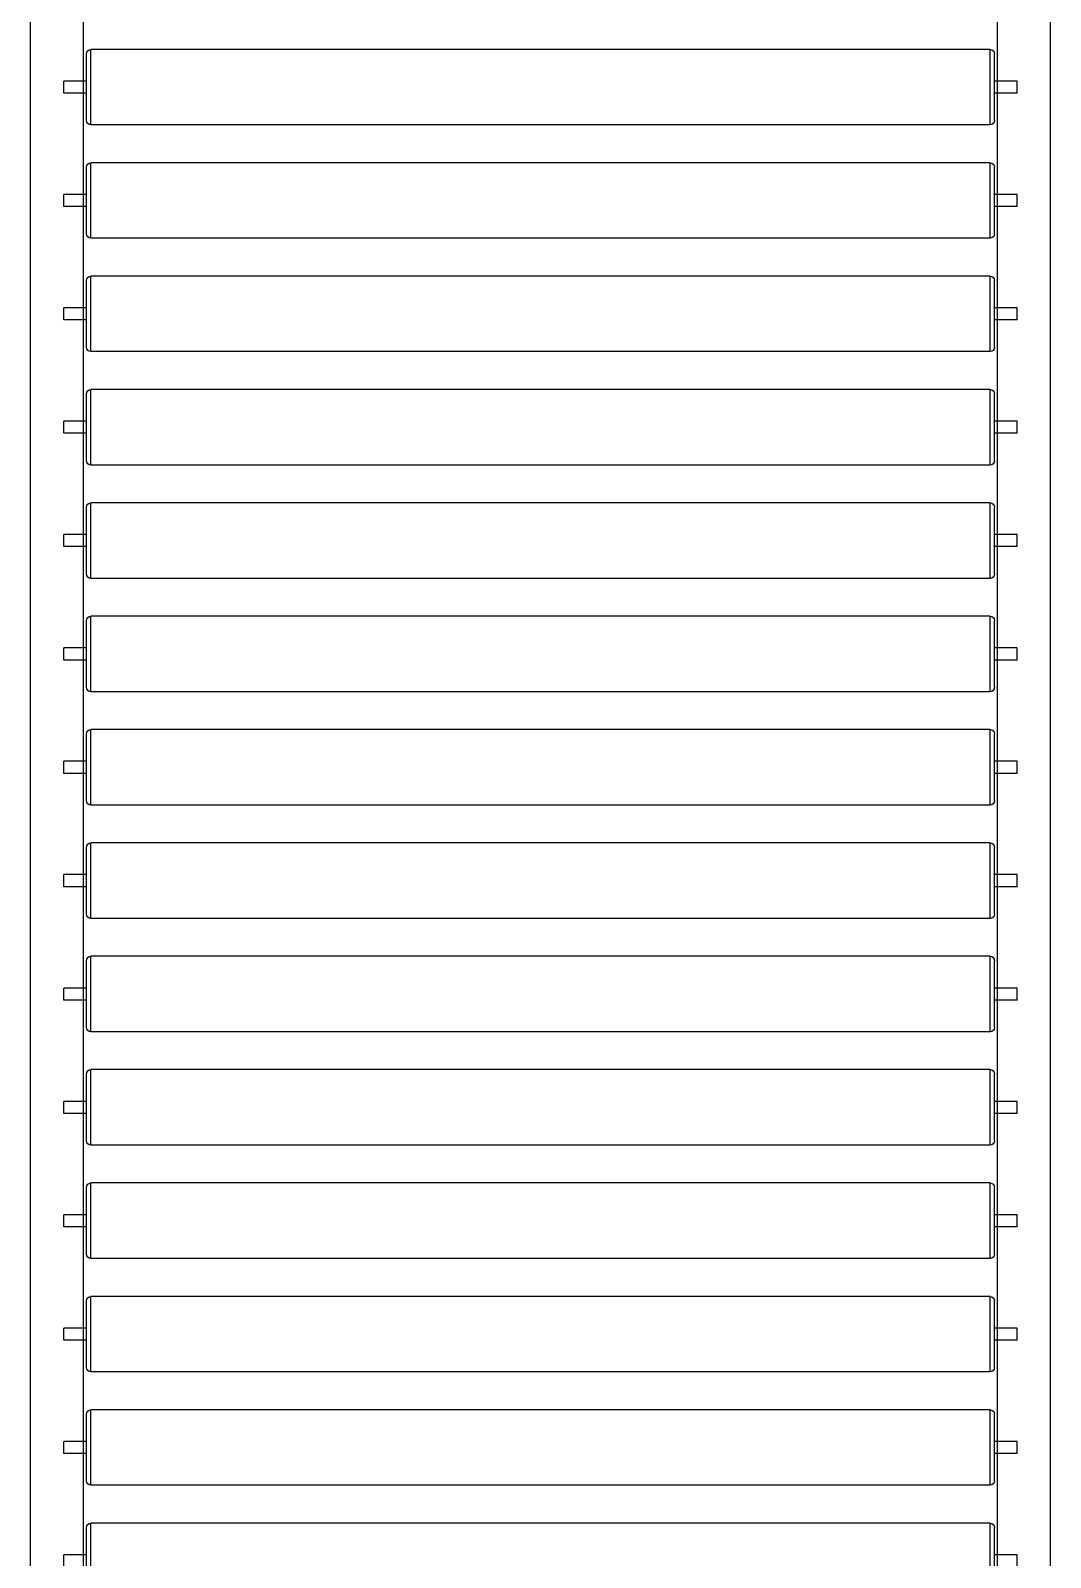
# Model space of a CAD drawing. Header units: inches. Extents: x -116118 to 73671, y 138219 to 302509.
# Drawn here: x -56892 to -56014, y 222554 to 223868 of the extents above; entities that cross this region are included whole.
import ezdxf

# ---------------------------------------------------------------- set-up
doc = ezdxf.new("R2010")
doc.units = ezdxf.units.IN
doc.header["$MEASUREMENT"] = 0
doc.layers.get('0').update_dxf_attribs({"color": 250})

# ---------------------------------------------------------------- blocks, each defined once
blk = doc.blocks.new('ROLLER600')
at = {"color": 254}
for p, q in [((8, 231.8), (3008, 231.8)), ((1616.5, 209.8), (1624.5, 209.8)), ((1624.5, 209.8), (1624.5, 194.8)), ((1691.5, 209.8), (1691.5, 194.8)), ((1691.5, 209.8), (1699.5, 209.8)), ((1699.5, 209.8), (1699.5, 194.8)), ((1766.5, 209.8), (1766.5, 194.8)), ((1766.5, 209.8), (1774.5, 209.8)), ((1774.5, 209.8), (1774.5, 194.8)), ((1841.5, 209.8), (1841.5, 194.8)), ((1841.5, 209.8), (1849.5, 209.8)), ((1849.5, 209.8), (1849.5, 194.8)), ((1916.5, 209.8), (1916.5, 194.8)), ((1916.5, 209.8), (1924.5, 209.8)), ((1924.5, 209.8), (1924.5, 194.8)), ((1991.5, 209.8), (1991.5, 194.8)), ((1991.5, 209.8), (1999.5, 209.8)), ((1999.5, 209.8), (1999.5, 194.8)), ((2066.5, 209.8), (2066.5, 194.8)), ((2066.5, 209.8), (2074.5, 209.8)), ((2074.5, 209.8), (2074.5, 194.8)), ((2141.5, 209.8), (2141.5, 194.8)), ((2141.5, 209.8), (2149.5, 209.8)), ((2149.5, 209.8), (2149.5, 194.8)), ((2216.5, 209.8), (2216.5, 194.8)), ((2216.5, 209.8), (2224.5, 209.8)), ((2224.5, 209.8), (2224.5, 194.8)), ((2291.5, 209.8), (2291.5, 194.8)), ((2291.5, 209.8), (2299.5, 209.8)), ((2299.5, 209.8), (2299.5, 194.8)), ((2366.5, 209.8), (2366.5, 194.8)), ((2366.5, 209.8), (2374.5, 209.8)), ((2374.5, 209.8), (2374.5, 194.8)), ((2441.5, 209.8), (2441.5, 194.8)), ((2441.5, 209.8), (2449.5, 209.8)), ((2449.5, 209.8), (2449.5, 194.8)), ((2516.5, 209.8), (2516.5, 194.8)), ((2516.5, 209.8), (2524.5, 209.8)), ((2524.5, 209.8), (2524.5, 194.8)), ((2591.5, 209.8), (2591.5, 194.8)), ((2591.5, 209.8), (2599.5, 209.8)), ((2599.5, 209.8), (2599.5, 194.8)), ((8, 196.8), (3008, 196.8)), ((1598.5, 194.8), (1642.5, 194.8)), ((1673.5, 194.8), (1717.5, 194.8)), ((1748.5, 194.8), (1792.5, 194.8)), ((1823.5, 194.8), (1867.5, 194.8)), ((1898.5, 194.8), (1942.5, 194.8)), ((1973.5, 194.8), (2017.5, 194.8)), ((2048.5, 194.8), (2092.5, 194.8)), ((2123.5, 194.8), (2167.5, 194.8)), ((2198.5, 194.8), (2242.5, 194.8)), ((2273.5, 194.8), (2317.5, 194.8)), ((2348.5, 194.8), (2392.5, 194.8)), ((2423.5, 194.8), (2467.5, 194.8)), ((2498.5, 194.8), (2542.5, 194.8)), ((2573.5, 194.8), (2617.5, 194.8)), ((1595.5, 191.8), (1645.5, 191.8)), ((1645.5, 191.8), (1645.5, -403.2)), ((1670.5, 191.8), (1720.5, 191.8)), ((1670.5, 191.8), (1670.5, -403.2)), ((1720.5, 191.8), (1720.5, -403.2)), ((1745.5, 191.8), (1795.5, 191.8)), ((1745.5, 191.8), (1745.5, -403.2)), ((1795.5, 191.8), (1795.5, -403.2)), ((1820.5, 191.8), (1870.5, 191.8)), ((1820.5, 191.8), (1820.5, -403.2)), ((1870.5, 191.8), (1870.5, -403.2)), ((1895.5, 191.8), (1945.5, 191.8)), ((1895.5, 191.8), (1895.5, -403.2)), ((1945.5, 191.8), (1945.5, -403.2)), ((1970.5, 191.8), (2020.5, 191.8)), ((1970.5, 191.8), (1970.5, -403.2)), ((2020.5, 191.8), (2020.5, -403.2)), ((2045.5, 191.8), (2095.5, 191.8)), ((2045.5, 191.8), (2045.5, -403.2)), ((2095.5, 191.8), (2095.5, -403.2)), ((2120.5, 191.8), (2170.5, 191.8)), ((2120.5, 191.8), (2120.5, -403.2)), ((2170.5, 191.8), (2170.5, -403.2)), ((2195.5, 191.8), (2245.5, 191.8)), ((2195.5, 191.8), (2195.5, -403.2)), ((2245.5, 191.8), (2245.5, -403.2)), ((2270.5, 191.8), (2320.5, 191.8)), ((2270.5, 191.8), (2270.5, -403.2)), ((2320.5, 191.8), (2320.5, -403.2)), ((2345.5, 191.8), (2395.5, 191.8)), ((2345.5, 191.8), (2345.5, -403.2)), ((2395.5, 191.8), (2395.5, -403.2)), ((2420.5, 191.8), (2470.5, 191.8)), ((2420.5, 191.8), (2420.5, -403.2)), ((2470.5, 191.8), (2470.5, -403.2)), ((2495.5, 191.8), (2545.5, 191.8)), ((2495.5, 191.8), (2495.5, -403.2)), ((2545.5, 191.8), (2545.5, -403.2)), ((2570.5, 191.8), (2620.5, 191.8)), ((2570.5, 191.8), (2570.5, -403.2)), ((2620.5, 191.8), (2620.5, -403.2)), ((1595.5, -403.2), (1645.5, -403.2)), ((1670.5, -403.2), (1720.5, -403.2)), ((1745.5, -403.2), (1795.5, -403.2)), ((1820.5, -403.2), (1870.5, -403.2)), ((1895.5, -403.2), (1945.5, -403.2)), ((1970.5, -403.2), (2020.5, -403.2)), ((2045.5, -403.2), (2095.5, -403.2)), ((2120.5, -403.2), (2170.5, -403.2)), ((2195.5, -403.2), (2245.5, -403.2)), ((2270.5, -403.2), (2320.5, -403.2)), ((2345.5, -403.2), (2395.5, -403.2)), ((2420.5, -403.2), (2470.5, -403.2)), ((2495.5, -403.2), (2545.5, -403.2)), ((2570.5, -403.2), (2620.5, -403.2)), ((8, -408.2), (3008, -408.2)), ((1598.5, -406.2), (1642.5, -406.2)), ((1624.5, -406.2), (1624.5, -421.2)), ((1673.5, -406.2), (1717.5, -406.2)), ((1691.5, -406.2), (1691.5, -421.2)), ((1699.5, -406.2), (1699.5, -421.2)), ((1748.5, -406.2), (1792.5, -406.2)), ((1766.5, -406.2), (1766.5, -421.2)), ((1774.5, -406.2), (1774.5, -421.2)), ((1823.5, -406.2), (1867.5, -406.2)), ((1841.5, -406.2), (1841.5, -421.2)), ((1849.5, -406.2), (1849.5, -421.2)), ((1898.5, -406.2), (1942.5, -406.2)), ((1916.5, -406.2), (1916.5, -421.2)), ((1924.5, -406.2), (1924.5, -421.2)), ((1973.5, -406.2), (2017.5, -406.2)), ((1991.5, -406.2), (1991.5, -421.2)), ((1999.5, -406.2), (1999.5, -421.2)), ((2048.5, -406.2), (2092.5, -406.2)), ((2066.5, -406.2), (2066.5, -421.2)), ((2074.5, -406.2), (2074.5, -421.2)), ((2123.5, -406.2), (2167.5, -406.2)), ((2141.5, -406.2), (2141.5, -421.2)), ((2149.5, -406.2), (2149.5, -421.2)), ((2198.5, -406.2), (2242.5, -406.2)), ((2216.5, -406.2), (2216.5, -421.2)), ((2224.5, -406.2), (2224.5, -421.2)), ((2273.5, -406.2), (2317.5, -406.2)), ((2291.5, -406.2), (2291.5, -421.2)), ((2299.5, -406.2), (2299.5, -421.2)), ((2348.5, -406.2), (2392.5, -406.2)), ((2366.5, -406.2), (2366.5, -421.2)), ((2374.5, -406.2), (2374.5, -421.2)), ((2423.5, -406.2), (2467.5, -406.2)), ((2441.5, -406.2), (2441.5, -421.2)), ((2449.5, -406.2), (2449.5, -421.2)), ((2498.5, -406.2), (2542.5, -406.2)), ((2516.5, -406.2), (2516.5, -421.2)), ((2524.5, -406.2), (2524.5, -421.2)), ((2573.5, -406.2), (2617.5, -406.2)), ((2591.5, -406.2), (2591.5, -421.2)), ((2599.5, -406.2), (2599.5, -421.2)), ((1616.5, -421.2), (1624.5, -421.2)), ((1691.5, -421.2), (1699.5, -421.2)), ((1766.5, -421.2), (1774.5, -421.2)), ((1841.5, -421.2), (1849.5, -421.2)), ((1916.5, -421.2), (1924.5, -421.2)), ((1991.5, -421.2), (1999.5, -421.2)), ((2066.5, -421.2), (2074.5, -421.2)), ((2141.5, -421.2), (2149.5, -421.2)), ((2216.5, -421.2), (2224.5, -421.2)), ((2291.5, -421.2), (2299.5, -421.2)), ((2366.5, -421.2), (2374.5, -421.2)), ((2441.5, -421.2), (2449.5, -421.2)), ((2516.5, -421.2), (2524.5, -421.2)), ((2591.5, -421.2), (2599.5, -421.2)), ((8, -443.2), (3008, -443.2))]:
    blk.add_line(p, q, dxfattribs=at)
for centre, start, end in [((1642.5, 191.8), 0, 90), ((1673.5, 191.8), 90, 180), ((1717.5, 191.8), 0, 90), ((1748.5, 191.8), 90, 180), ((1792.5, 191.8), 0, 90), ((1823.5, 191.8), 90, 180), ((1867.5, 191.8), 0, 90), ((1898.5, 191.8), 90, 180), ((1942.5, 191.8), 0, 90), ((1973.5, 191.8), 90, 180), ((2017.5, 191.8), 0, 90), ((2048.5, 191.8), 90, 180), ((2092.5, 191.8), 0, 90), ((2123.5, 191.8), 90, 180), ((2167.5, 191.8), 0, 90), ((2198.5, 191.8), 90, 180), ((2242.5, 191.8), 0, 90), ((2273.5, 191.8), 90, 180), ((2317.5, 191.8), 0, 90), ((2348.5, 191.8), 90, 180), ((2392.5, 191.8), 0, 90), ((2423.5, 191.8), 90, 180), ((2467.5, 191.8), 0, 90), ((2498.5, 191.8), 90, 180), ((2542.5, 191.8), 0, 90), ((2573.5, 191.8), 90, 180), ((2617.5, 191.8), 0, 90), ((1642.5, -403.2), 270, 0), ((1673.5, -403.2), 180, 270), ((1717.5, -403.2), 270, 0), ((1748.5, -403.2), 180, 270), ((1792.5, -403.2), 270, 0), ((1823.5, -403.2), 180, 270), ((1867.5, -403.2), 270, 0), ((1898.5, -403.2), 180, 270), ((1942.5, -403.2), 270, 0), ((1973.5, -403.2), 180, 270), ((2017.5, -403.2), 270, 0), ((2048.5, -403.2), 180, 270), ((2092.5, -403.2), 270, 0), ((2123.5, -403.2), 180, 270), ((2167.5, -403.2), 270, 0), ((2198.5, -403.2), 180, 270), ((2242.5, -403.2), 270, 0), ((2273.5, -403.2), 180, 270), ((2317.5, -403.2), 270, 0), ((2348.5, -403.2), 180, 270), ((2392.5, -403.2), 270, 0), ((2423.5, -403.2), 180, 270), ((2467.5, -403.2), 270, 0), ((2498.5, -403.2), 180, 270), ((2542.5, -403.2), 270, 0), ((2573.5, -403.2), 180, 270), ((2617.5, -403.2), 270, 0)]:
    blk.add_arc(centre, 3, start, end, dxfattribs=at)
blk = doc.blocks.new('SETUP')
at = {"color": 3, "xscale": -1, "rotation": 90}
blk.add_blockref('ROLLER600', (45996, 1374.5), dxfattribs=at)

msp = doc.modelspace()

# ---------------------------------------------------------------- block references
at = {"xscale": 1.3, "yscale": 1.3, "zscale": 1.3, "rotation": 180}
msp.add_blockref('SETUP', (3479.3, 222231.7), dxfattribs=at)

doc.saveas('drawing.dxf')
